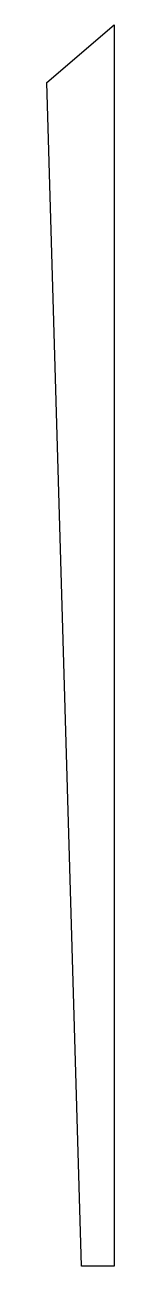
# Model space of a CAD drawing. Extents: x 0 to 29, y 0 to 526.
import ezdxf

# ---------------------------------------------------------------- set-up
doc = ezdxf.new("R2010")
doc.units = 0
doc.layers.add('CORTE', color=1, linetype='CONTINUOUS')

msp = doc.modelspace()

# ---------------------------------------------------------------- linework, layer by layer
at = {"layer": 'CORTE'}
msp.add_lwpolyline([(0, 501.27), (28.54, 525.71), (28.54, 0), (14.64, 0)], close=True, dxfattribs=at)

doc.saveas('drawing.dxf')
